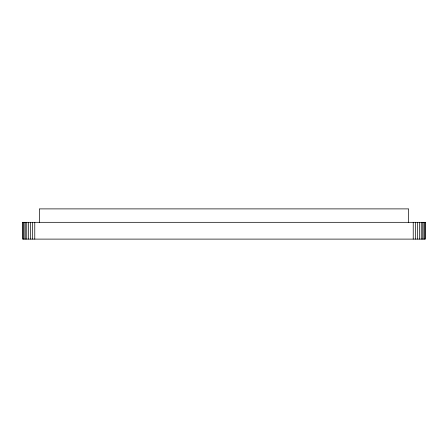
<?xml version="1.0" encoding="UTF-8"?>
<svg xmlns="http://www.w3.org/2000/svg" width="448" height="448" viewBox="0 0 448 448"><rect width="100%" height="100%" fill="white"/><g stroke="black" fill="none" stroke-linecap="round" stroke-linejoin="round"><path stroke-width="0.67" d="M22.4 222.32L425.6 222.32M425.393 222.32L425.393 239.109L22.607 239.109L22.607 222.32M424.838 222.32L424.838 239.109M423.948 222.32L423.948 239.109M422.744 222.32L422.744 239.109M421.254 222.32L421.254 239.109M419.513 222.32L419.513 239.109M417.564 222.32L417.564 239.109M415.453 222.32L415.453 239.109M413.23 222.32L413.23 239.109M408.666 222.32L408.666 208.891L39.334 208.891L39.334 222.32M34.77 222.32L34.77 239.109M32.547 222.32L32.547 239.109M30.436 222.32L30.436 239.109M28.487 222.32L28.487 239.109M26.746 222.32L26.746 239.109M25.256 222.32L25.256 239.109M24.052 222.32L24.052 239.109M23.162 222.32L23.162 239.109"/></g></svg>
